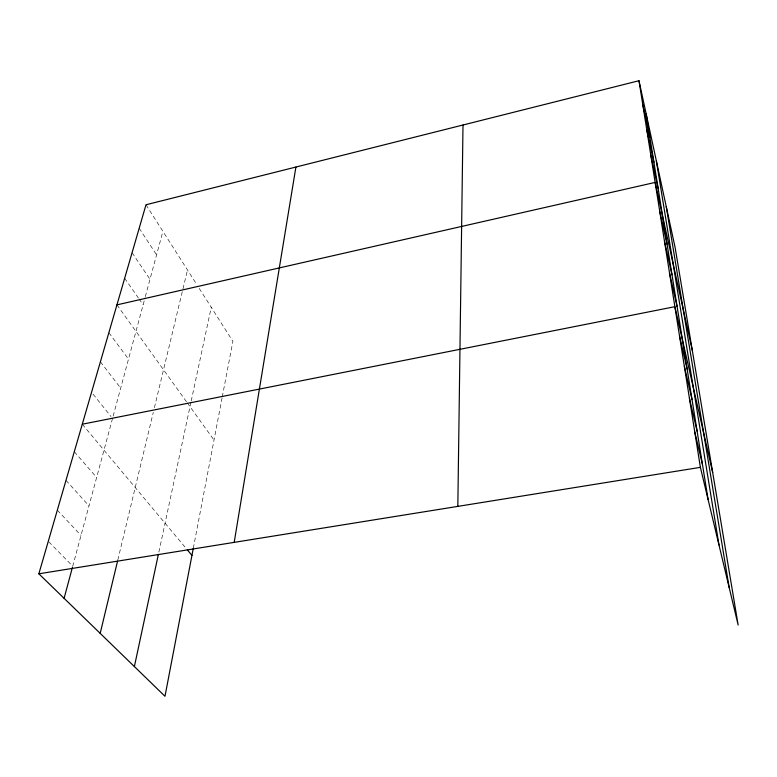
<?xml version="1.0" encoding="UTF-8"?>
<svg xmlns="http://www.w3.org/2000/svg" width="777" height="777" viewBox="0 0 777 777"><rect width="100%" height="100%" fill="white"/><g stroke="black" fill="none" stroke-linecap="round" stroke-linejoin="round"><path stroke-width="0.58" stroke-dasharray="3.88 2.91" d="M193.298 548.319L222.057 397.999M222.271 396.862L232.896 341.326L197.659 285.955M158.877 552.097L190.977 402.068M191.22 400.922L211.247 307.303M117.832 559.955L153.302 412.305M154.409 407.702L187.5 269.988M112.529 418.434L72.737 566.21L48.281 541.307M113.16 416.103L144.998 297.853M145.309 296.688L162.908 231.342M57.323 510.188L81.031 535.411M65.987 480.341L88.986 505.856M74.301 451.709L96.63 477.466M82.284 424.213L186.509 548.873M93.055 394.143L111.033 416.569M100.398 361.8L120.688 388.121M108.848 332.702L128.496 359.129M116.929 304.866L186.577 401.874M187.257 402.826L214.005 440.083M124.66 278.234L138.335 297.912M139.025 298.902L143.123 304.798M132.071 252.719L149.99 279.312M139.18 228.253L156.575 254.846M145.998 204.769L197.028 284.955"/><path stroke-width="1.17" d="M457.828 506.381L463.005 125.01M234.198 542.365L295.911 167.045M193.298 548.319L164.986 696.279L38.85 573.805L145.998 204.769L638.985 80.721L675.155 247.708L738.15 625.038L700.388 467.346L638.985 80.721M134.382 666.559L158.382 554.389M100.194 633.362L117.55 561.12M64.093 598.309L72.436 567.356M116.929 304.866L655.137 182.42L692.288 350.32M82.284 424.213L674.873 306.692L712.664 472.406M38.85 573.805L700.388 467.346M187.286 549.805L191.948 555.38M694.774 431.973L702.466 464.51M689.432 398.348L697.115 431.167M684.343 366.336L692.006 399.368M679.496 335.819L687.13 369.017M669.541 273.106L677.088 306.507M664.49 241.288L671.988 274.718M659.692 211.101L667.132 244.512M646.678 129.147L653.933 162.315M650.805 155.138L658.119 188.413M642.744 104.371L649.931 137.393M666.239 206.536L729.156 587.48M656.38 161.053L718.987 544.998M646.105 113.578L708.09 499.524"/></g></svg>
